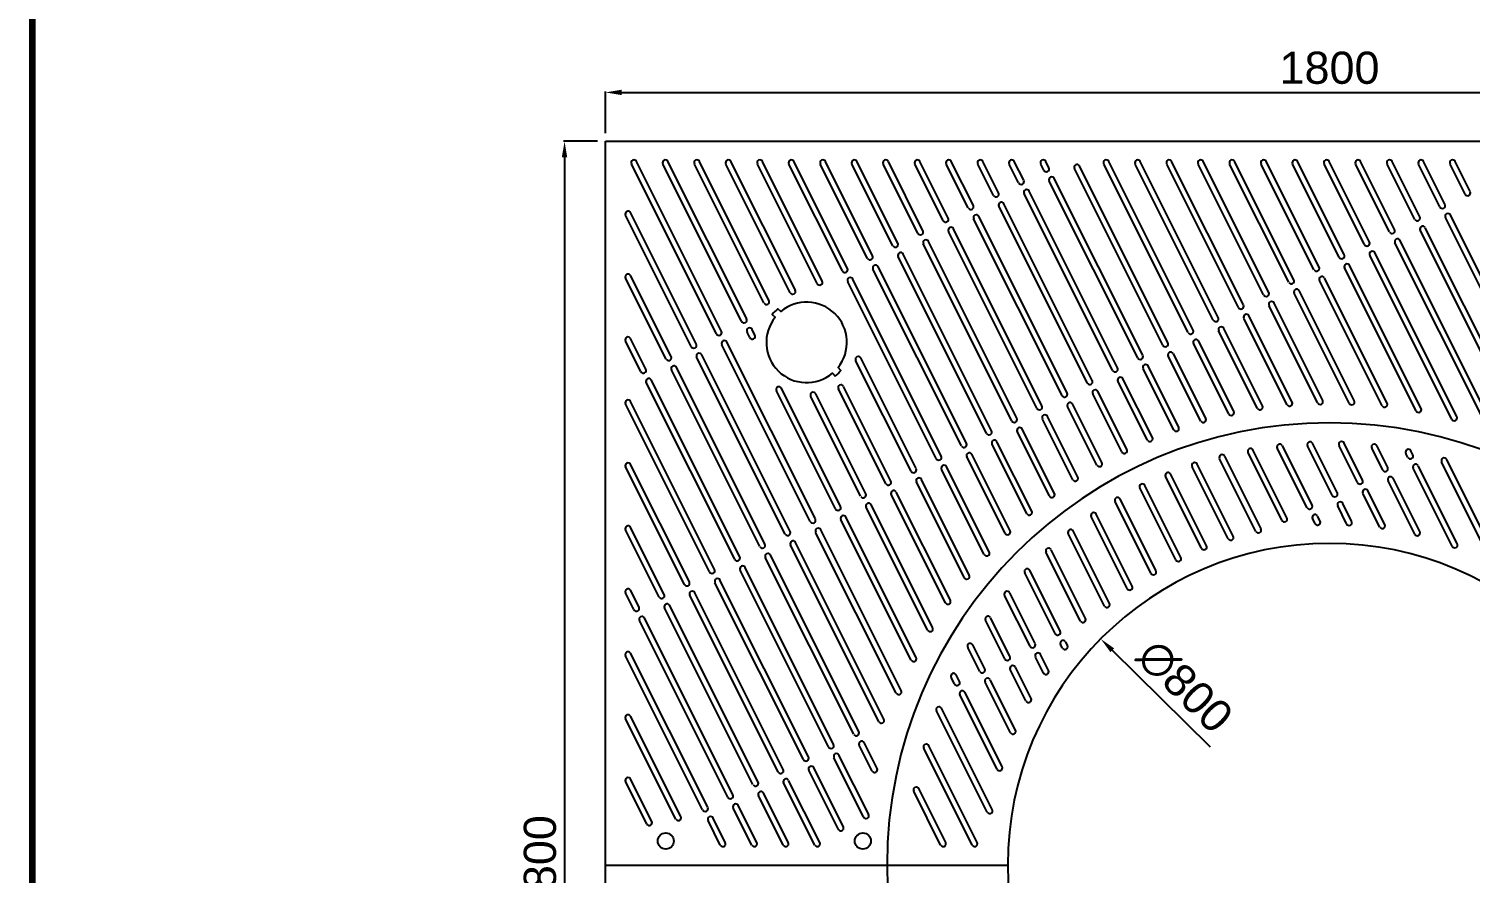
# Model space of a CAD drawing. Header units: millimetres. Extents: x 20045 to 27217, y -49849 to -44778.
# Drawn here: x 20212 to 22003, y -48462 to -47412 of the extents above; entities that cross this region are included whole.
import ezdxf

# ---------------------------------------------------------------- set-up
doc = ezdxf.new("R2010")
doc.units = ezdxf.units.MM
doc.layers.add('LAYOUT', color=7, linetype='Continuous')
doc.styles.get("Standard").update_dxf_attribs({"font": 'arial.ttf'})
doc.dimstyles.new('ISO-25', dxfattribs={"dimtxt": 40, "dimasz": 20, "dimexe": 1.25, "dimexo": 10, "dimgap": 10, "dimtad": 1, "dimdec": 0, "dimtxsty": 'Standard', "dimcen": 2.5, "dimclrd": 3, "dimclre": 3, "dimclrt": 3, "dimadec": 0, "dimazin": 0, "dimtfac": 1, "dimtdec": 0, "dimtmove": 0, "dimatfit": 3, "dimfxl": 1, "dimarcsym": 0})

# ---------------------------------------------------------------- blocks, each defined once
blk = doc.blocks.new('AG1818')
for p, q in [((17010.4, -48656.5), (17010.4, -47756.5)), ((17010.4, -47756.5), (18810.4, -47756.5)), ((17148.4, -47995.9), (17042.7, -47784.7)), ((17154.6, -47992.8), (17049, -47781.5)), ((17179.7, -47980.3), (17081.9, -47784.7)), ((17186, -47977.2), (17088.1, -47781.5)), ((17207.4, -47957.5), (17121, -47784.7)), ((17213.7, -47954.4), (17127.3, -47781.5)), ((17240.2, -47944.8), (17160.1, -47784.7)), ((17246.5, -47941.6), (17166.4, -47781.5)), ((17273.6, -47933.3), (17199.3, -47784.7)), ((17279.9, -47930.2), (17205.5, -47781.5)), ((17304.9, -47917.7), (17238.4, -47784.7)), ((17311.2, -47914.6), (17244.7, -47781.5)), ((17336.2, -47902), (17277.5, -47784.7)), ((17342.5, -47898.9), (17283.8, -47781.5)), ((17367.5, -47886.4), (17316.7, -47784.7)), ((17373.8, -47883.2), (17322.9, -47781.5)), ((17398.8, -47870.7), (17355.8, -47784.7)), ((17405.1, -47867.6), (17362.1, -47781.5)), ((17430.1, -47855.1), (17394.9, -47784.7)), ((17436.4, -47851.9), (17401.2, -47781.5)), ((17461.4, -47839.4), (17434.1, -47784.7)), ((17467.7, -47836.3), (17440.3, -47781.5)), ((17492.7, -47823.8), (17473.2, -47784.7)), ((17499, -47820.6), (17479.4, -47781.5)), ((17524, -47808.1), (17512.3, -47784.7)), ((17530.3, -47805), (17518.6, -47781.5)), ((17555.4, -47792.5), (17551.5, -47784.7)), ((17561.6, -47789.3), (17557.7, -47781.5)), ((17703.3, -48010.1), (17593.4, -47790.2)), ((17709.6, -48007), (17599.6, -47787.1)), ((17734.6, -47994.4), (17629.7, -47784.7)), ((17740.8, -47991.3), (17636, -47781.5)), ((17765.9, -47978.8), (17668.8, -47784.7)), ((17772.2, -47975.7), (17675.1, -47781.5)), ((17797.2, -47963.1), (17708, -47784.7)), ((17803.5, -47960), (17714.2, -47781.5)), ((17828.5, -47947.5), (17747.1, -47784.7)), ((17834.8, -47944.4), (17753.4, -47781.5)), ((17859.8, -47931.8), (17786.2, -47784.7)), ((17866.1, -47928.7), (17792.5, -47781.5)), ((17891.1, -47916.2), (17825.4, -47784.7)), ((17897.4, -47913.1), (17831.6, -47781.5)), ((17922.4, -47900.5), (17864.5, -47784.7)), ((17928.7, -47897.4), (17870.8, -47781.5)), ((17953.7, -47884.9), (17903.6, -47784.7)), ((17960, -47881.8), (17909.9, -47781.5)), ((17985, -47869.2), (17942.8, -47784.7)), ((17991.3, -47866.1), (17949, -47781.5)), ((18016.4, -47853.6), (17981.9, -47784.7)), ((18022.6, -47850.4), (17988.2, -47781.5)), ((18047.7, -47837.9), (18021, -47784.7)), ((18053.9, -47834.8), (18027.3, -47781.5)), ((18079, -47822.3), (18060.2, -47784.7)), ((18085.2, -47819.1), (18066.4, -47781.5)), ((17672, -48025.8), (17562.1, -47805.9)), ((17678.3, -48022.6), (17568.3, -47802.8)), ((17615.6, -48053.9), (17505.7, -47834.1)), ((17640.7, -48041.4), (17530.8, -47821.5)), ((17647, -48038.3), (17537, -47818.4)), ((17117.1, -48011.6), (17035.4, -47848.3)), ((17123.3, -48008.5), (17041.7, -47845.2)), ((17584.3, -48069.6), (17474.4, -47849.7)), ((17609.4, -48057.1), (17499.4, -47837.2)), ((18164.3, -48071.2), (18054.4, -47851.3)), ((18170.6, -48068.1), (18060.6, -47848.2)), ((17546.8, -48088.4), (17436.8, -47868.5)), ((17553, -48085.2), (17443.1, -47865.4)), ((17578.1, -48072.7), (17468.1, -47852.8)), ((18133, -48086.9), (18023.1, -47867)), ((18139.3, -48083.7), (18029.3, -47863.9)), ((17515.5, -48104), (17405.5, -47884.1)), ((17521.7, -48100.9), (17411.8, -47881)), ((18101.7, -48102.5), (17991.8, -47882.6)), ((18108, -48099.4), (17998, -47879.5)), ((17484.2, -48119.7), (17374.2, -47899.8)), ((17490.4, -48116.5), (17380.5, -47896.7)), ((18062.3, -48101.9), (17960.4, -47898.3)), ((18068.5, -48098.8), (17966.7, -47895.2)), ((17092, -48024.1), (17041.7, -47923.5)), ((17452.9, -48135.3), (17342.9, -47915.4)), ((17459.1, -48132.2), (17349.2, -47912.3)), ((18018, -48091.7), (17929.1, -47914)), ((18024.3, -48088.6), (17935.4, -47910.8)), ((17085.8, -48027.3), (17035.4, -47926.6)), ((17421.6, -48151), (17311.6, -47931.1)), ((17427.8, -48147.8), (17317.9, -47928)), ((17975.7, -48085.2), (17897.8, -47929.6)), ((17981.9, -48082.1), (17904.1, -47926.5)), ((17901.9, -48078.6), (17841.5, -47957.8)), ((17934.9, -48082.1), (17866.5, -47945.3)), ((17941.2, -48078.9), (17872.8, -47942.1)), ((17857.6, -48084), (17803.9, -47976.6)), ((17863.9, -48080.8), (17810.2, -47973.4)), ((17895.6, -48081.7), (17835.2, -47960.9)), ((17189.8, -48000.6), (17186.4, -47993.7)), ((17196.1, -47997.4), (17192.7, -47990.6)), ((17820.8, -48088.6), (17772.6, -47992.2)), ((17827.1, -48085.4), (17778.9, -47989.1)), ((17054.5, -48042.9), (17035.4, -48004.8)), ((17060.7, -48039.8), (17041.7, -48001.7)), ((17265, -48229.2), (17155.1, -48009.4)), ((17271.3, -48226.1), (17161.4, -48006.2)), ((17785.1, -48095.4), (17741.3, -48007.9)), ((17791.3, -48092.2), (17747.6, -48004.7)), ((17233.7, -48244.9), (17123.8, -48025)), ((17240, -48241.8), (17130.1, -48021.9)), ((17390.3, -48166.6), (17321.4, -48029)), ((17396.5, -48163.5), (17327.7, -48025.9)), ((17750.4, -48104.3), (17710, -48023.5)), ((17756.6, -48101.1), (17716.3, -48020.4)), ((17202.4, -48260.5), (17092.5, -48040.7)), ((17208.7, -48257.4), (17098.7, -48037.5)), ((17716.7, -48115.2), (17678.7, -48039.2)), ((17723, -48112), (17685, -48036)), ((17171.1, -48276.2), (17061.2, -48056.3)), ((17177.4, -48273.1), (17067.4, -48053.2)), ((17296.3, -48213.6), (17222.9, -48066.6)), ((17302.6, -48210.5), (17229.1, -48063.5)), ((17358.9, -48182.3), (17300, -48064.3)), ((17365.2, -48179.2), (17306.2, -48061.2)), ((17684, -48128), (17647.4, -48054.8)), ((17690.3, -48124.9), (17653.7, -48051.7)), ((17139.8, -48291.8), (17035.4, -48083.1)), ((17146.1, -48288.7), (17041.7, -48080)), ((17327.6, -48197.9), (17265.5, -48073.7)), ((17333.9, -48194.8), (17271.8, -48070.5)), ((17627.5, -48156), (17591.1, -48083)), ((17652.3, -48142.8), (17616.1, -48070.5)), ((17658.5, -48139.7), (17622.4, -48067.3)), ((17591.2, -48177.3), (17553.5, -48101.8)), ((17597.5, -48174.2), (17559.7, -48098.7)), ((17621.3, -48159.1), (17584.8, -48086.1)), ((17562.2, -48197.4), (17522.2, -48117.4)), ((17568.4, -48194.3), (17528.4, -48114.3)), ((17534.1, -48219.6), (17490.9, -48133.1)), ((17540.4, -48216.4), (17497.1, -48130)), ((17882.6, -48212.1), (17845.5, -48138)), ((17888.8, -48209), (17851.8, -48134.8)), ((17913.9, -48196.4), (17883.2, -48135.1)), ((17920.1, -48193.3), (17889.4, -48132)), ((17945.2, -48180.8), (17922.3, -48135)), ((17951.4, -48177.7), (17928.5, -48131.8)), ((17976.5, -48165.1), (17962.9, -48138)), ((17982.7, -48162), (17969.1, -48134.8)), ((17507.1, -48243.8), (17459.6, -48148.7)), ((17513.4, -48240.7), (17465.8, -48145.6)), ((17819, -48241.5), (17773.8, -48151.1)), ((17825.3, -48238.4), (17780.1, -48148)), ((17851.3, -48227.7), (17809.1, -48143.4)), ((17857.5, -48224.6), (17815.3, -48140.2)), ((18007.8, -48149.5), (18005.3, -48144.5)), ((18014, -48146.4), (18011.5, -48141.4)), ((18113.9, -48283.4), (18049.8, -48155.3)), ((18120.1, -48280.2), (18056.1, -48152.1)), ((17108.5, -48307.5), (17035.4, -48161.4)), ((17114.8, -48304.4), (17041.7, -48158.2)), ((17481.2, -48270.2), (17428.3, -48164.4)), ((17487.4, -48267.1), (17434.5, -48161.3)), ((17751.2, -48262.5), (17706.6, -48173.3)), ((17757.5, -48259.4), (17712.9, -48170.1)), ((17784.4, -48250.6), (17739.7, -48161.1)), ((17790.7, -48247.5), (17745.9, -48158)), ((18063, -48259.8), (18014.5, -48162.9)), ((18069.2, -48256.7), (18020.7, -48159.8)), ((17456.4, -48298.9), (17397, -48180)), ((17462.7, -48295.8), (17403.2, -48176.9)), ((17719.3, -48276.9), (17674.6, -48187.5)), ((17725.6, -48273.8), (17680.9, -48184.4)), ((17979.1, -48233), (17958.1, -48191.1)), ((18016.4, -48244.9), (17983.2, -48178.6)), ((18022.6, -48241.8), (17989.4, -48175.4)), ((17417.1, -48361.2), (17340.6, -48208.2)), ((17432.9, -48330.2), (17365.7, -48195.7)), ((17439.2, -48327.1), (17371.9, -48192.6)), ((17688.5, -48293.5), (17643.9, -48204.3)), ((17694.7, -48290.3), (17650.1, -48201.1)), ((17931.7, -48232.1), (17920.6, -48209.9)), ((17937.9, -48228.9), (17926.8, -48206.7)), ((17972.8, -48236.1), (17951.9, -48194.2)), ((17390.3, -48401.6), (17303, -48227)), ((17396.6, -48398.5), (17309.3, -48223.9)), ((17410.8, -48364.3), (17334.4, -48211.4)), ((17658.9, -48312.6), (17614.2, -48223.1)), ((17665.2, -48309.5), (17620.4, -48220)), ((17892.5, -48231.9), (17889.3, -48225.5)), ((17898.7, -48228.8), (17895.5, -48222.4)), ((17077.2, -48323.2), (17035.4, -48239.6)), ((17083.5, -48320), (17041.7, -48236.5)), ((17371.7, -48442.6), (17271.7, -48242.7)), ((17378, -48439.5), (17278, -48239.5)), ((17630.7, -48334.4), (17585.5, -48244.1)), ((17636.9, -48331.3), (17591.8, -48241)), ((17350.4, -48478.2), (17240.4, -48258.3)), ((17356.6, -48475.1), (17246.7, -48255.2)), ((17319.1, -48493.8), (17209.1, -48274)), ((17325.3, -48490.7), (17215.4, -48270.8)), ((17600.8, -48353), (17558, -48267.4)), ((17607.1, -48349.8), (17564.3, -48264.3)), ((17287.8, -48509.5), (17177.8, -48289.6)), ((17294, -48506.4), (17184.1, -48286.5)), ((17569.5, -48368.6), (17531.7, -48293)), ((17575.8, -48365.5), (17538, -48289.8)), ((17052.2, -48335.7), (17041.7, -48314.8)), ((17231.4, -48537.7), (17121.5, -48317.8)), ((17256.5, -48525.1), (17146.5, -48305.3)), ((17262.7, -48522), (17152.8, -48302.1)), ((17045.9, -48338.8), (17035.4, -48317.9)), ((17200.1, -48553.3), (17090.2, -48333.4)), ((17225.2, -48540.8), (17115.2, -48320.9)), ((17538.2, -48384.3), (17506.6, -48321.1)), ((17544.5, -48381.1), (17512.9, -48317.9)), ((17162.5, -48572.1), (17052.6, -48352.2)), ((17168.8, -48569), (17058.9, -48349.1)), ((17193.8, -48556.4), (17083.9, -48336.6)), ((17506.9, -48399.9), (17482.9, -48351.9)), ((17513.2, -48396.8), (17489.1, -48348.8)), ((17475.6, -48415.6), (17460.7, -48385.7)), ((17481.9, -48412.4), (17466.9, -48382.6)), ((17578.5, -48386.6), (17576.2, -48382)), ((17584.8, -48383.5), (17582.5, -48378.9)), ((17131.2, -48587.8), (17035.4, -48396.2)), ((17137.5, -48584.6), (17041.7, -48393)), ((17554.9, -48417.6), (17544.9, -48397.7)), ((17561.1, -48414.5), (17551.2, -48394.6)), ((17444.3, -48431.2), (17440.2, -48423.1)), ((17450.5, -48428.1), (17446.5, -48419.9)), ((17533.1, -48452.4), (17513.6, -48413.3)), ((17539.4, -48449.3), (17519.9, -48410.2)), ((17503.5, -48534), (17457.3, -48441.5)), ((17513.7, -48491.8), (17482.3, -48429)), ((17520, -48488.7), (17488.6, -48425.9)), ((17497.2, -48537.1), (17451, -48444.6)), ((17097.8, -48599.2), (17035.4, -48474.4)), ((17104.1, -48596.1), (17041.7, -48471.3)), ((17484.8, -48590.6), (17421.8, -48464.5)), ((17491.1, -48587.4), (17428.1, -48461.4)), ((17341.9, -48539.5), (17325.8, -48507.3)), ((17348.1, -48536.3), (17332, -48504.1)), ((17466.2, -48631.5), (17406, -48511.1)), ((17472.4, -48628.4), (17412.2, -48508)), ((17331.3, -48596.5), (17294.5, -48522.9)), ((17337.6, -48593.4), (17300.7, -48519.8)), ((17068, -48602.1), (17041.7, -48549.6)), ((17299.9, -48612), (17263.2, -48538.6)), ((17306.2, -48608.9), (17269.4, -48535.4)), ((17061.7, -48605.3), (17035.4, -48552.7)), ((17237.7, -48628.4), (17206.8, -48566.7)), ((17270.5, -48631.5), (17231.9, -48554.2)), ((17276.8, -48628.4), (17238.1, -48551.1)), ((17427, -48631.5), (17393.6, -48564.6)), ((17433.3, -48628.4), (17399.8, -48561.4)), ((17192.3, -48631.5), (17169.3, -48585.5)), ((17198.5, -48628.4), (17175.5, -48582.4)), ((17231.4, -48631.5), (17200.6, -48569.9)), ((17153.1, -48631.5), (17137.9, -48601.2)), ((17159.4, -48628.4), (17144.2, -48598)), ((17010.4, -49556.5), (17010.4, -48656.5)), ((17010.4, -48656.5), (17510.4, -48656.5))]:
    blk.add_line(p, q)
blk.add_lwpolyline([(17296.1, -48048.4, 0.045549), (17303.1, -48041.3), (17299.5, -48037.8, 0.904534), (17228.4, -47968.1), (17224.8, -47964.6, 0.045549), (17217.8, -47971.8), (17221.4, -47975.3, 0.904534), (17292.5, -48044.9)], format="xyb", close=True)
for centre in [(17085.4, -48626.5), (17330.4, -48626.5)]:
    blk.add_circle(centre, 10)
for centre, radius, start, end in [((17045.9, -47783.1), 3.5, 26.5651, 206.5651), ((17085, -47783.1), 3.5, 26.5651, 206.5651), ((17124.1, -47783.1), 3.5, 26.5651, 206.5651), ((17163.3, -47783.1), 3.5, 26.5651, 206.5651), ((17202.4, -47783.1), 3.5, 26.5651, 206.5651), ((17241.5, -47783.1), 3.5, 26.5651, 206.5651), ((17280.7, -47783.1), 3.5, 26.5651, 206.5651), ((17319.8, -47783.1), 3.5, 26.5651, 206.5651), ((17358.9, -47783.1), 3.5, 26.5651, 206.5651), ((17398.1, -47783.1), 3.5, 26.5651, 206.5651), ((17437.2, -47783.1), 3.5, 26.5651, 206.5651), ((17476.3, -47783.1), 3.5, 26.5651, 206.5651), ((17515.4, -47783.1), 3.5, 26.5651, 206.5651), ((17554.6, -47783.1), 3.5, 26.5651, 206.5651), ((17632.8, -47783.1), 3.5, 26.5651, 206.5651), ((17672, -47783.1), 3.5, 26.5651, 206.5651), ((17711.1, -47783.1), 3.5, 26.5651, 206.5651), ((17750.2, -47783.1), 3.5, 26.5651, 206.5651), ((17789.4, -47783.1), 3.5, 26.5651, 206.5651), ((17828.5, -47783.1), 3.5, 26.5651, 206.5651), ((17867.6, -47783.1), 3.5, 26.5651, 206.5651), ((17906.8, -47783.1), 3.5, 26.5651, 206.5651), ((17945.9, -47783.1), 3.5, 26.5651, 206.5651), ((17985, -47783.1), 3.5, 26.5651, 206.5651), ((18024.2, -47783.1), 3.5, 26.5651, 206.5651), ((18063.3, -47783.1), 3.5, 26.5651, 206.5651), ((17558.5, -47790.9), 3.5, 206.5651, 26.5651), ((17596.5, -47788.7), 3.5, 26.5651, 206.5651), ((17527.2, -47806.6), 3.5, 206.5651, 26.5651), ((17565.2, -47804.3), 3.5, 26.5651, 206.5651), ((17495.9, -47822.2), 3.5, 206.5651, 26.5651), ((17502.6, -47835.6), 3.5, 26.5651, 206.5651), ((17533.9, -47820), 3.5, 26.5651, 206.5651), ((18082.1, -47820.7), 3.5, 206.5651, 26.5651), ((17038.6, -47846.8), 3.5, 26.5651, 206.5651), ((17433.3, -47853.5), 3.5, 206.5651, 26.5651), ((17464.6, -47837.9), 3.5, 206.5651, 26.5651), ((17471.3, -47851.3), 3.5, 26.5651, 206.5651), ((18019.5, -47852), 3.5, 206.5651, 26.5651), ((18050.8, -47836.4), 3.5, 206.5651, 26.5651), ((18057.5, -47849.8), 3.5, 26.5651, 206.5651), ((17402, -47869.2), 3.5, 206.5651, 26.5651), ((17440, -47866.9), 3.5, 26.5651, 206.5651), ((17988.2, -47867.7), 3.5, 206.5651, 26.5651), ((18026.2, -47865.4), 3.5, 26.5651, 206.5651), ((17370.7, -47884.8), 3.5, 206.5651, 26.5651), ((17408.7, -47882.6), 3.5, 26.5651, 206.5651), ((17956.9, -47883.3), 3.5, 206.5651, 26.5651), ((17994.9, -47881.1), 3.5, 26.5651, 206.5651), ((17339.3, -47900.5), 3.5, 206.5651, 26.5651), ((17377.4, -47898.2), 3.5, 26.5651, 206.5651), ((17925.6, -47899), 3.5, 206.5651, 26.5651), ((17963.6, -47896.7), 3.5, 26.5651, 206.5651), ((17038.6, -47925), 3.5, 26.5651, 206.5651), ((17308, -47916.1), 3.5, 206.5651, 26.5651), ((17346.1, -47913.9), 3.5, 26.5651, 206.5651), ((17894.3, -47914.6), 3.5, 206.5651, 26.5651), ((17932.3, -47912.4), 3.5, 26.5651, 206.5651), ((17243.3, -47943.2), 3.5, 206.5651, 26.5651), ((17276.7, -47931.8), 3.5, 206.5651, 26.5651), ((17314.7, -47929.5), 3.5, 26.5651, 206.5651), ((17863, -47930.3), 3.5, 206.5651, 26.5651), ((17869.7, -47943.7), 3.5, 26.5651, 206.5651), ((17901, -47928), 3.5, 26.5651, 206.5651), ((17210.6, -47956), 3.5, 206.5651, 26.5651), ((17831.7, -47945.9), 3.5, 206.5651, 26.5651), ((17838.4, -47959.3), 3.5, 26.5651, 206.5651), ((17182.8, -47978.7), 3.5, 206.5651, 26.5651), ((17769, -47977.2), 3.5, 206.5651, 26.5651), ((17800.3, -47961.6), 3.5, 206.5651, 26.5651), ((17807.1, -47975), 3.5, 26.5651, 206.5651), ((17151.5, -47994.4), 3.5, 206.5651, 26.5651), ((17189.5, -47992.1), 3.5, 26.5651, 206.5651), ((17737.7, -47992.9), 3.5, 206.5651, 26.5651), ((17775.8, -47990.7), 3.5, 26.5651, 206.5651), ((17038.6, -48003.3), 3.5, 26.5651, 206.5651), ((17120.2, -48010), 3.5, 206.5651, 26.5651), ((17158.2, -48007.8), 3.5, 26.5651, 206.5651), ((17193, -47999), 3.5, 206.5651, 26.5651), ((17706.4, -48008.5), 3.5, 206.5651, 26.5651), ((17744.4, -48006.3), 3.5, 26.5651, 206.5651), ((17088.9, -48025.7), 3.5, 206.5651, 26.5651), ((17126.9, -48023.5), 3.5, 26.5651, 206.5651), ((17324.6, -48027.4), 3.5, 26.5651, 206.5651), ((17675.1, -48024.2), 3.5, 206.5651, 26.5651), ((17713.1, -48022), 3.5, 26.5651, 206.5651), ((17057.6, -48041.3), 3.5, 206.5651, 26.5651), ((17095.6, -48039.1), 3.5, 26.5651, 206.5651), ((17643.8, -48039.8), 3.5, 206.5651, 26.5651), ((17681.8, -48037.6), 3.5, 26.5651, 206.5651), ((17064.3, -48054.8), 3.5, 26.5651, 206.5651), ((17226, -48065.1), 3.5, 26.5651, 206.5651), ((17303.1, -48062.7), 3.5, 26.5651, 206.5651), ((17612.5, -48055.5), 3.5, 206.5651, 26.5651), ((17619.2, -48068.9), 3.5, 26.5651, 206.5651), ((17650.5, -48053.3), 3.5, 26.5651, 206.5651), ((17038.6, -48081.5), 3.5, 26.5651, 206.5651), ((17268.6, -48072.1), 3.5, 26.5651, 206.5651), ((17581.2, -48071.1), 3.5, 206.5651, 26.5651), ((17587.9, -48084.6), 3.5, 26.5651, 206.5651), ((17860.8, -48082.4), 3.5, 206.5651, 26.5651), ((17898.8, -48080.2), 3.5, 206.5651, 26.5651), ((17938.1, -48080.5), 3.5, 206.5651, 26.5651), ((17978.8, -48083.7), 3.5, 206.5651, 26.5651), ((17518.6, -48102.5), 3.5, 206.5651, 26.5651), ((17549.9, -48086.8), 3.5, 206.5651, 26.5651), ((17556.6, -48100.2), 3.5, 26.5651, 206.5651), ((17753.5, -48102.7), 3.5, 206.5651, 26.5651), ((17788.2, -48093.8), 3.5, 206.5651, 26.5651), ((17823.9, -48087), 3.5, 206.5651, 26.5651), ((18021.1, -48090.1), 3.5, 206.5651, 26.5651), ((18065.4, -48100.4), 3.5, 206.5651, 26.5651), ((17910.4, -48656.5), 550, 0, 180), ((17487.3, -48118.1), 3.5, 206.5651, 26.5651), ((17525.3, -48115.9), 3.5, 26.5651, 206.5651), ((17719.8, -48113.6), 3.5, 206.5651, 26.5651), ((17456, -48133.8), 3.5, 206.5651, 26.5651), ((17494, -48131.5), 3.5, 26.5651, 206.5651), ((17687.1, -48126.4), 3.5, 206.5651, 26.5651), ((17812.2, -48141.8), 3.5, 26.5651, 206.5651), ((17848.6, -48136.4), 3.5, 26.5651, 206.5651), ((17886.3, -48133.5), 3.5, 26.5651, 206.5651), ((17925.4, -48133.4), 3.5, 26.5651, 206.5651), ((17966, -48136.4), 3.5, 26.5651, 206.5651), ((17038.6, -48159.8), 3.5, 26.5651, 206.5651), ((17424.7, -48149.4), 3.5, 206.5651, 26.5651), ((17462.7, -48147.2), 3.5, 26.5651, 206.5651), ((17624.4, -48157.5), 3.5, 206.5651, 26.5651), ((17655.4, -48141.2), 3.5, 206.5651, 26.5651), ((17742.8, -48159.5), 3.5, 26.5651, 206.5651), ((17776.9, -48149.5), 3.5, 26.5651, 206.5651), ((18008.4, -48142.9), 3.5, 26.5651, 206.5651), ((18010.9, -48147.9), 3.5, 206.5651, 26.5651), ((18052.9, -48153.7), 3.5, 26.5651, 206.5651), ((17393.4, -48165.1), 3.5, 206.5651, 26.5651), ((17431.4, -48162.8), 3.5, 26.5651, 206.5651), ((17594.4, -48175.7), 3.5, 206.5651, 26.5651), ((17709.7, -48171.7), 3.5, 26.5651, 206.5651), ((17979.6, -48163.6), 3.5, 206.5651, 26.5651), ((17986.3, -48177), 3.5, 26.5651, 206.5651), ((18017.6, -48161.3), 3.5, 26.5651, 206.5651), ((17362.1, -48180.7), 3.5, 206.5651, 26.5651), ((17368.8, -48194.1), 3.5, 26.5651, 206.5651), ((17400.1, -48178.5), 3.5, 26.5651, 206.5651), ((17677.7, -48186), 3.5, 26.5651, 206.5651), ((17948.3, -48179.2), 3.5, 206.5651, 26.5651), ((17955, -48192.6), 3.5, 26.5651, 206.5651), ((17330.8, -48196.4), 3.5, 206.5651, 26.5651), ((17337.5, -48209.8), 3.5, 26.5651, 206.5651), ((17565.3, -48195.9), 3.5, 206.5651, 26.5651), ((17647, -48202.7), 3.5, 26.5651, 206.5651), ((17885.7, -48210.5), 3.5, 206.5651, 26.5651), ((17917, -48194.9), 3.5, 206.5651, 26.5651), ((17923.7, -48208.3), 3.5, 26.5651, 206.5651), ((17268.2, -48227.7), 3.5, 206.5651, 26.5651), ((17299.5, -48212), 3.5, 206.5651, 26.5651), ((17306.2, -48225.4), 3.5, 26.5651, 206.5651), ((17537.2, -48218), 3.5, 206.5651, 26.5651), ((17617.3, -48221.6), 3.5, 26.5651, 206.5651), ((17854.4, -48226.2), 3.5, 206.5651, 26.5651), ((17892.4, -48223.9), 3.5, 26.5651, 206.5651), ((17038.6, -48238.1), 3.5, 26.5651, 206.5651), ((17236.9, -48243.3), 3.5, 206.5651, 26.5651), ((17274.9, -48241.1), 3.5, 26.5651, 206.5651), ((17510.2, -48242.2), 3.5, 206.5651, 26.5651), ((17588.7, -48242.6), 3.5, 26.5651, 206.5651), ((17822.1, -48239.9), 3.5, 206.5651, 26.5651), ((17895.6, -48230.3), 3.5, 206.5651, 26.5651), ((17934.8, -48230.5), 3.5, 206.5651, 26.5651), ((17976, -48234.6), 3.5, 206.5651, 26.5651), ((18019.5, -48243.4), 3.5, 206.5651, 26.5651), ((17205.6, -48259), 3.5, 206.5651, 26.5651), ((17243.6, -48256.7), 3.5, 26.5651, 206.5651), ((17910.4, -48656.5), 400, 0, 180), ((17561.2, -48265.8), 3.5, 26.5651, 206.5651), ((17754.4, -48260.9), 3.5, 206.5651, 26.5651), ((17787.6, -48249.1), 3.5, 206.5651, 26.5651), ((18066.1, -48258.3), 3.5, 206.5651, 26.5651), ((17174.2, -48274.6), 3.5, 206.5651, 26.5651), ((17212.3, -48272.4), 3.5, 26.5651, 206.5651), ((17484.3, -48268.6), 3.5, 206.5651, 26.5651), ((17722.5, -48275.4), 3.5, 206.5651, 26.5651), ((17142.9, -48290.3), 3.5, 206.5651, 26.5651), ((17181, -48288), 3.5, 26.5651, 206.5651), ((17459.5, -48297.4), 3.5, 206.5651, 26.5651), ((17534.8, -48291.4), 3.5, 26.5651, 206.5651), ((17691.6, -48291.9), 3.5, 206.5651, 26.5651), ((17038.6, -48316.3), 3.5, 26.5651, 206.5651), ((17111.6, -48305.9), 3.5, 206.5651, 26.5651), ((17118.3, -48319.4), 3.5, 26.5651, 206.5651), ((17149.7, -48303.7), 3.5, 26.5651, 206.5651), ((17509.7, -48319.5), 3.5, 26.5651, 206.5651), ((17662, -48311), 3.5, 206.5651, 26.5651), ((17049, -48337.2), 3.5, 206.5651, 26.5651), ((17080.3, -48321.6), 3.5, 206.5651, 26.5651), ((17087, -48335), 3.5, 26.5651, 206.5651), ((17436, -48328.7), 3.5, 206.5651, 26.5651), ((17633.8, -48332.8), 3.5, 206.5651, 26.5651), ((17055.7, -48350.7), 3.5, 26.5651, 206.5651), ((17486, -48350.3), 3.5, 26.5651, 206.5651), ((17603.9, -48351.4), 3.5, 206.5651, 26.5651), ((17414, -48362.7), 3.5, 206.5651, 26.5651), ((17572.6, -48367.1), 3.5, 206.5651, 26.5651), ((17463.8, -48384.2), 3.5, 26.5651, 206.5651), ((17541.3, -48382.7), 3.5, 206.5651, 26.5651), ((17579.3, -48380.5), 3.5, 26.5651, 206.5651), ((17581.6, -48385), 3.5, 206.5651, 26.5651), ((17038.6, -48394.6), 3.5, 26.5651, 206.5651), ((17393.5, -48400), 3.5, 206.5651, 26.5651), ((17510, -48398.4), 3.5, 206.5651, 26.5651), ((17548, -48396.1), 3.5, 26.5651, 206.5651), ((17443.3, -48421.5), 3.5, 26.5651, 206.5651), ((17478.7, -48414), 3.5, 206.5651, 26.5651), ((17485.4, -48427.4), 3.5, 26.5651, 206.5651), ((17516.7, -48411.8), 3.5, 26.5651, 206.5651), ((17558, -48416), 3.5, 206.5651, 26.5651), ((17374.9, -48441), 3.5, 206.5651, 26.5651), ((17447.4, -48429.7), 3.5, 206.5651, 26.5651), ((17454.1, -48443.1), 3.5, 26.5651, 206.5651), ((17424.9, -48463), 3.5, 26.5651, 206.5651), ((17536.3, -48450.8), 3.5, 206.5651, 26.5651), ((17038.6, -48472.9), 3.5, 26.5651, 206.5651), ((17353.5, -48476.6), 3.5, 206.5651, 26.5651), ((17322.2, -48492.3), 3.5, 206.5651, 26.5651), ((17516.9, -48490.3), 3.5, 206.5651, 26.5651), ((17290.9, -48507.9), 3.5, 206.5651, 26.5651), ((17328.9, -48505.7), 3.5, 26.5651, 206.5651), ((17409.1, -48509.6), 3.5, 26.5651, 206.5651), ((17259.6, -48523.6), 3.5, 206.5651, 26.5651), ((17297.6, -48521.3), 3.5, 26.5651, 206.5651), ((17038.6, -48551.1), 3.5, 26.5651, 206.5651), ((17228.3, -48539.2), 3.5, 206.5651, 26.5651), ((17235, -48552.6), 3.5, 26.5651, 206.5651), ((17266.3, -48537), 3.5, 26.5651, 206.5651), ((17345, -48537.9), 3.5, 206.5651, 26.5651), ((17500.4, -48535.6), 3.5, 206.5651, 26.5651), ((17197, -48554.9), 3.5, 206.5651, 26.5651), ((17203.7, -48568.3), 3.5, 26.5651, 206.5651), ((17396.7, -48563), 3.5, 26.5651, 206.5651), ((17134.4, -48586.2), 3.5, 206.5651, 26.5651), ((17165.7, -48570.5), 3.5, 206.5651, 26.5651), ((17172.4, -48583.9), 3.5, 26.5651, 206.5651), ((17064.9, -48603.7), 3.5, 206.5651, 26.5651), ((17101, -48597.7), 3.5, 206.5651, 26.5651), ((17141.1, -48599.6), 3.5, 26.5651, 206.5651), ((17334.4, -48595), 3.5, 206.5651, 26.5651), ((17488, -48589), 3.5, 206.5651, 26.5651), ((17303, -48610.5), 3.5, 206.5651, 26.5651), ((17156.3, -48630), 3.5, 206.5651, 26.5651), ((17195.4, -48630), 3.5, 206.5651, 26.5651), ((17234.5, -48630), 3.5, 206.5651, 26.5651), ((17273.7, -48630), 3.5, 206.5651, 26.5651), ((17430.2, -48630), 3.5, 206.5651, 26.5651), ((17469.3, -48630), 3.5, 206.5651, 26.5651), ((17910.4, -48656.5), 550, 180, 0), ((17910.4, -48656.5), 400, 180, 0)]:
    blk.add_arc(centre, radius, start, end)
blk = doc.blocks.new('*D44')
at = {"color": 3, "lineweight": -2, "transparency": 16777216}
for p, q in [((20928.4, -47541.9), (20928.4, -47489.8)), ((20948.4, -47491.1), (22708.4, -47491.1)), ((22728.4, -47541.9), (22728.4, -47489.8))]:
    blk.add_line(p, q, dxfattribs=at)
at = {"color": 3, "transparency": 16777216}
for points in [[(20948.4, -47487.8), (20948.4, -47494.4), (20928.4, -47491.1)], [(22708.4, -47494.4), (22708.4, -47487.8), (22728.4, -47491.1)]]:
    blk.add_solid(points, dxfattribs=at)
at = {"layer": 'Defpoints', "color": 0, "transparency": 16777216}
for p in [(22728.4, -47491.1), (20928.4, -47551.9), (22728.4, -47551.9)]:
    blk.add_point(p, dxfattribs=at)
at = {"color": 3, "transparency": 16777216, "insert": (21828.4, -47460.7), "char_height": 40, "attachment_point": 5}
blk.add_mtext('1800', dxfattribs=at)
blk = doc.blocks.new('*D45')
at = {"color": 3, "lineweight": -2, "transparency": 16777216}
for p, q in [((20918.4, -47551.9), (20876.3, -47551.9)), ((20877.6, -47571.9), (20877.6, -49331.9)), ((20918.4, -49351.9), (20876.3, -49351.9))]:
    blk.add_line(p, q, dxfattribs=at)
at = {"color": 3, "transparency": 16777216}
for points in [[(20880.9, -47571.9), (20874.2, -47571.9), (20877.6, -47551.9)], [(20874.2, -49331.9), (20880.9, -49331.9), (20877.6, -49351.9)]]:
    blk.add_solid(points, dxfattribs=at)
at = {"layer": 'Defpoints', "color": 0, "transparency": 16777216}
for p in [(20928.4, -47551.9), (20877.6, -49351.9), (20928.4, -49351.9)]:
    blk.add_point(p, dxfattribs=at)
at = {"color": 3, "transparency": 16777216, "insert": (20847.2, -48451.9), "char_height": 40, "attachment_point": 5, "rotation": 90}
blk.add_mtext('1800', dxfattribs=at)
blk = doc.blocks.new('*D46')
at = {"color": 3, "lineweight": -2, "transparency": 16777216}
blk.add_line((21680.4, -48305.4), (21558.3, -48184.6), dxfattribs=at)
at = {"color": 3, "transparency": 16777216}
blk.add_solid([(21560.6, -48182.3), (21556, -48187), (21544.1, -48170.6)], dxfattribs=at)
at = {"layer": 'Defpoints', "color": 0, "transparency": 16777216}
for p in [(21544.1, -48170.6), (22112.8, -48733.2)]:
    blk.add_point(p, dxfattribs=at)
at = {"color": 3, "transparency": 16777216, "insert": (21648.6, -48229.6), "char_height": 40, "attachment_point": 5, "rotation": 315.3036}
blk.add_mtext('∅800', dxfattribs=at)

msp = doc.modelspace()

# ---------------------------------------------------------------- linework, layer by layer
at = {"layer": 'LAYOUT', "const_width": 8.54}
msp.add_lwpolyline([(20216, -49678.6), (27046.2, -49678.6), (27046.2, -44948.7), (20216, -44948.7)], close=True, dxfattribs=at)

# ---------------------------------------------------------------- block references
msp.add_blockref('AG1818', (3918, 204.6))

# ---------------------------------------------------------------- dimensions: what is measured, and where the dimension line sits
dim = msp.add_linear_dim(base=(22728.4, -47491.1), p1=(20928.4, -47551.9), p2=(22728.4, -47551.9), dimstyle='ISO-25')
dim.commit()
dim.dimension.update_dxf_attribs({"geometry": '*D44', "text_midpoint": (21828.4, -47460.7)})
dim = msp.add_linear_dim(base=(20877.6, -49351.9), p1=(20928.4, -47551.9), p2=(20928.4, -49351.9), angle=90, dimstyle='ISO-25')
dim.commit()
dim.dimension.update_dxf_attribs({"geometry": '*D45', "text_midpoint": (20877.6, -48451.9), "dimtype": 160})
dim = msp.add_diameter_dim_2p(p1=(22112.8, -48733.2), p2=(21544.1, -48170.6), dimstyle='ISO-25')
dim.commit()
dim.dimension.update_dxf_attribs({"geometry": '*D46', "text_midpoint": (21619, -48244.7), "dimtype": 163})

doc.saveas('drawing.dxf')
